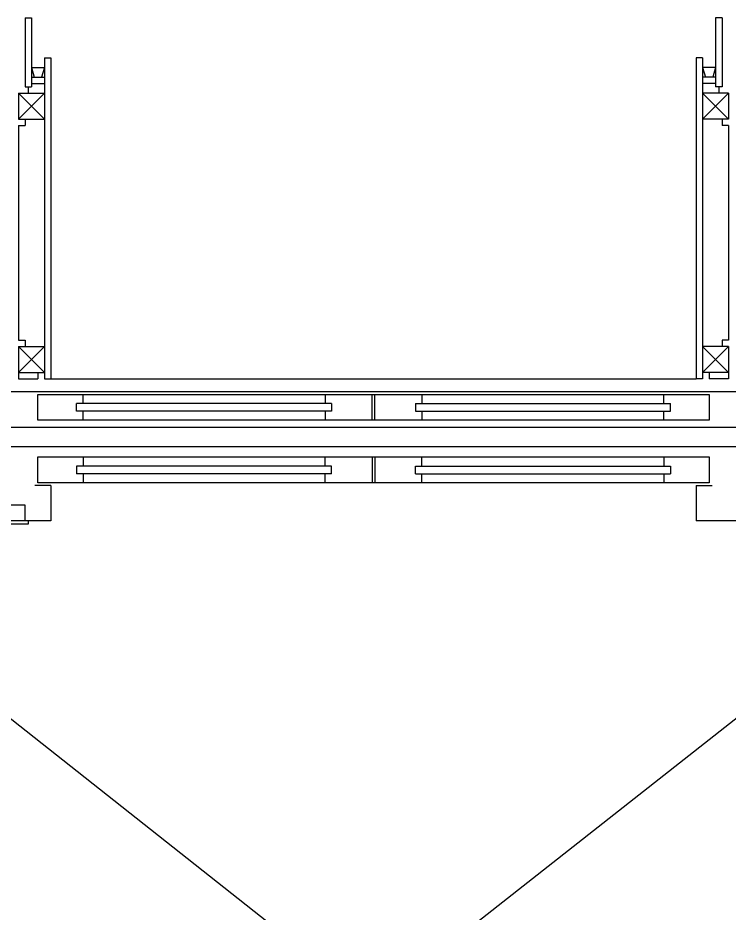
# Model space of a CAD drawing. Header units: millimetres. Extents: x -7718 to 421089, y 87466 to 341395.
# Drawn here: x 309092 to 310194, y 214771 to 216158 of the extents above; entities that cross this region are included whole.
import ezdxf

# ---------------------------------------------------------------- set-up
doc = ezdxf.new("R2010")
doc.units = ezdxf.units.MM
doc.header["$LTSCALE"] = 200
doc.header["$MEASUREMENT"] = 0
doc.layers.add('e-plan', color=9, linetype='CONTINUOUS')

msp = doc.modelspace()

# ---------------------------------------------------------------- linework, layer by layer
at = {"layer": 'e-plan'}
for p, q in [((309102.6, 216157.6), (309112.6, 216157.6)), ((309102.6, 216157.6), (309102.6, 216051)), ((309112.6, 216157.6), (309112.6, 216051)), ((310182.6, 216157.6), (310172.6, 216157.6)), ((310172.6, 216157.6), (310172.6, 216051)), ((310182.6, 216157.6), (310182.6, 216051)), ((309112.6, 216096), (309112.6, 216051)), ((309132.6, 216096), (309142.6, 216096)), ((309132.6, 216096), (309132.6, 215598.6)), ((309142.6, 216096), (309142.6, 215608.6)), ((310152.6, 216096), (310142.6, 216096)), ((310142.6, 216096), (310142.6, 215608.6)), ((310152.6, 216096), (310152.6, 215598.6)), ((310172.6, 216096), (310172.6, 216051)), ((309112.6, 216081), (309117, 216066)), ((309112.6, 216081), (309132.6, 216081)), ((309132.6, 216081), (309128.2, 216066)), ((310152.6, 216081), (310157, 216066)), ((310172.6, 216081), (310152.6, 216081)), ((310172.6, 216081), (310168.2, 216066)), ((309112.6, 216066), (309132.6, 216066)), ((309112.6, 216056), (309132.6, 216056)), ((310172.6, 216066), (310152.6, 216066)), ((310172.6, 216056), (310152.6, 216056)), ((309092.6, 216001), (309132.6, 216041)), ((309092.6, 216041), (309132.6, 216001)), ((309092.6, 216041), (309092.6, 216001)), ((309092.6, 216041), (309132.6, 216041)), ((309102.6, 216051), (309112.6, 216051)), ((309107.6, 216051), (309107.6, 216041)), ((310192.6, 216001), (310152.6, 216041)), ((310192.6, 216041), (310152.6, 216001)), ((310192.6, 216041), (310152.6, 216041)), ((310182.6, 216051), (310172.6, 216051)), ((310177.6, 216051), (310177.6, 216041)), ((310192.6, 216041), (310192.6, 216001)), ((309092.6, 216001), (309132.6, 216001)), ((309102.6, 216001), (309102.6, 215991)), ((310192.6, 216001), (310152.6, 216001)), ((310182.6, 216001), (310182.6, 215991)), ((309092.6, 215991), (309102.6, 215991)), ((309092.6, 215991), (309092.6, 215658.6)), ((310192.6, 215991), (310182.6, 215991)), ((310192.6, 215991), (310192.6, 215658.6)), ((309102.6, 215658.6), (309102.6, 215648.6)), ((310182.6, 215658.6), (310182.6, 215648.6)), ((309092.6, 215648.6), (309092.6, 215598.6)), ((309092.6, 215648.6), (309132.6, 215608.6)), ((309092.6, 215608.6), (309132.6, 215648.6)), ((310192.6, 215648.6), (310152.6, 215608.6)), ((310192.6, 215608.6), (310152.6, 215648.6)), ((310192.6, 215648.6), (310192.6, 215598.6)), ((309122.6, 215608.6), (309122.6, 215598.6)), ((309142.6, 215598.6), (310142.6, 215598.6)), ((310162.6, 215608.6), (310162.6, 215598.6)), ((310832.6, 215578.6), (308452.6, 215578.6)), ((309122.6, 215574.6), (310162.6, 215574.6)), ((309122.6, 215534.6), (309122.6, 215574.6)), ((309192.6, 215560.6), (309192.6, 215574.6)), ((309567.6, 215574.6), (309567.6, 215560.6)), ((309640.6, 215534.6), (309640.6, 215574.6)), ((309640.6, 215534.6), (309640.6, 215574.6)), ((309644.6, 215534.6), (309644.6, 215574.6)), ((309644.6, 215534.6), (309644.6, 215574.6)), ((309717.6, 215574.6), (309717.6, 215560.6)), ((310092.6, 215560.6), (310092.6, 215574.6)), ((310162.6, 215574.6), (310162.6, 215534.6)), ((309577.6, 215560.6), (309182.6, 215560.6)), ((309182.6, 215548.6), (309182.6, 215560.6)), ((309577.6, 215560.6), (309577.6, 215548.6)), ((309707.6, 215560.6), (309707.6, 215548.6)), ((309707.6, 215560.6), (310102.6, 215560.6)), ((310102.6, 215548.6), (310102.6, 215560.6)), ((309577.6, 215548.6), (309182.6, 215548.6)), ((309192.6, 215534.6), (309192.6, 215548.6)), ((309567.6, 215548.6), (309567.6, 215534.6)), ((309707.6, 215548.6), (310102.6, 215548.6)), ((309717.6, 215548.6), (309717.6, 215534.6)), ((310092.6, 215534.6), (310092.6, 215548.6)), ((310162.6, 215534.6), (309122.6, 215534.6)), ((308452.6, 215523.6), (310832.6, 215523.6)), ((309192.6, 215477.6), (309192.6, 215463.6)), ((309567.6, 215463.6), (309567.6, 215477.6)), ((309640.6, 215477.6), (309640.6, 215437.6)), ((309644.6, 215477.6), (309644.6, 215437.6)), ((309717.6, 215463.6), (309717.6, 215477.6)), ((310092.6, 215477.6), (310092.6, 215463.6)), ((309577.6, 215463.6), (309182.6, 215463.6)), ((309182.6, 215463.6), (309182.6, 215451.6)), ((309577.6, 215451.6), (309577.6, 215463.6)), ((309707.6, 215451.6), (309707.6, 215463.6)), ((309707.6, 215463.6), (310102.6, 215463.6)), ((310102.6, 215463.6), (310102.6, 215451.6)), ((309577.6, 215451.6), (309182.6, 215451.6)), ((309192.6, 215451.6), (309192.6, 215437.6)), ((309567.6, 215437.6), (309567.6, 215451.6)), ((309707.6, 215451.6), (310102.6, 215451.6)), ((309717.6, 215437.6), (309717.6, 215451.6)), ((310092.6, 215451.6), (310092.6, 215437.6)), ((309142.6, 215433.6), (309117.6, 215433.6)), ((309142.6, 215433.6), (309142.6, 215378.6)), ((310142.4, 215433.6), (310167.4, 215433.6)), ((310142.6, 215433.6), (310142.6, 215378.6)), ((308932.5, 215403.6), (309102.5, 215403.6)), ((309102.5, 215403.6), (309102.5, 215378.6)), ((309142.6, 215378.6), (308692.6, 215378.6)), ((309107.5, 215378.6), (309107.5, 215373.6)), ((310592.6, 215378.6), (310142.6, 215378.6)), ((309107.5, 215373.6), (308927.5, 215373.6))]:
    msp.add_line(p, q, dxfattribs=at)
at = {"layer": 'e-plan', "linetype": 'Continuous'}
for p, q in [((309092.6, 215658.6), (309102.6, 215658.6)), ((310192.6, 215658.6), (310182.6, 215658.6)), ((309092.6, 215648.6), (309132.6, 215648.6)), ((310192.6, 215648.6), (310152.6, 215648.6)), ((309092.6, 215608.6), (309092.6, 215598.6)), ((309092.6, 215608.6), (309132.6, 215608.6)), ((309092.6, 215598.6), (309122.6, 215598.6)), ((309132.6, 215598.6), (309142.6, 215598.6)), ((309142.6, 215608.6), (309142.6, 215598.6)), ((310142.6, 215608.6), (310142.6, 215598.6)), ((310152.6, 215598.6), (310142.6, 215598.6)), ((310192.6, 215608.6), (310152.6, 215608.6)), ((310192.6, 215598.6), (310162.6, 215598.6)), ((310192.6, 215608.6), (310192.6, 215598.6)), ((308462.6, 215493.6), (310822.6, 215493.6)), ((309122.6, 215477.6), (310162.6, 215477.6)), ((309122.6, 215437.6), (309122.6, 215477.6)), ((310162.6, 215477.6), (310162.6, 215437.6)), ((310162.6, 215437.6), (309122.6, 215437.6))]:
    msp.add_line(p, q, dxfattribs=at)
at = {"layer": 'e-plan', "ltscale": 2}
for p, q in [((308692.6, 213883.6), (310592.6, 215378.6)), ((308692.6, 215378.6), (310592.6, 213878.6))]:
    msp.add_line(p, q, dxfattribs=at)

doc.saveas('drawing.dxf')
